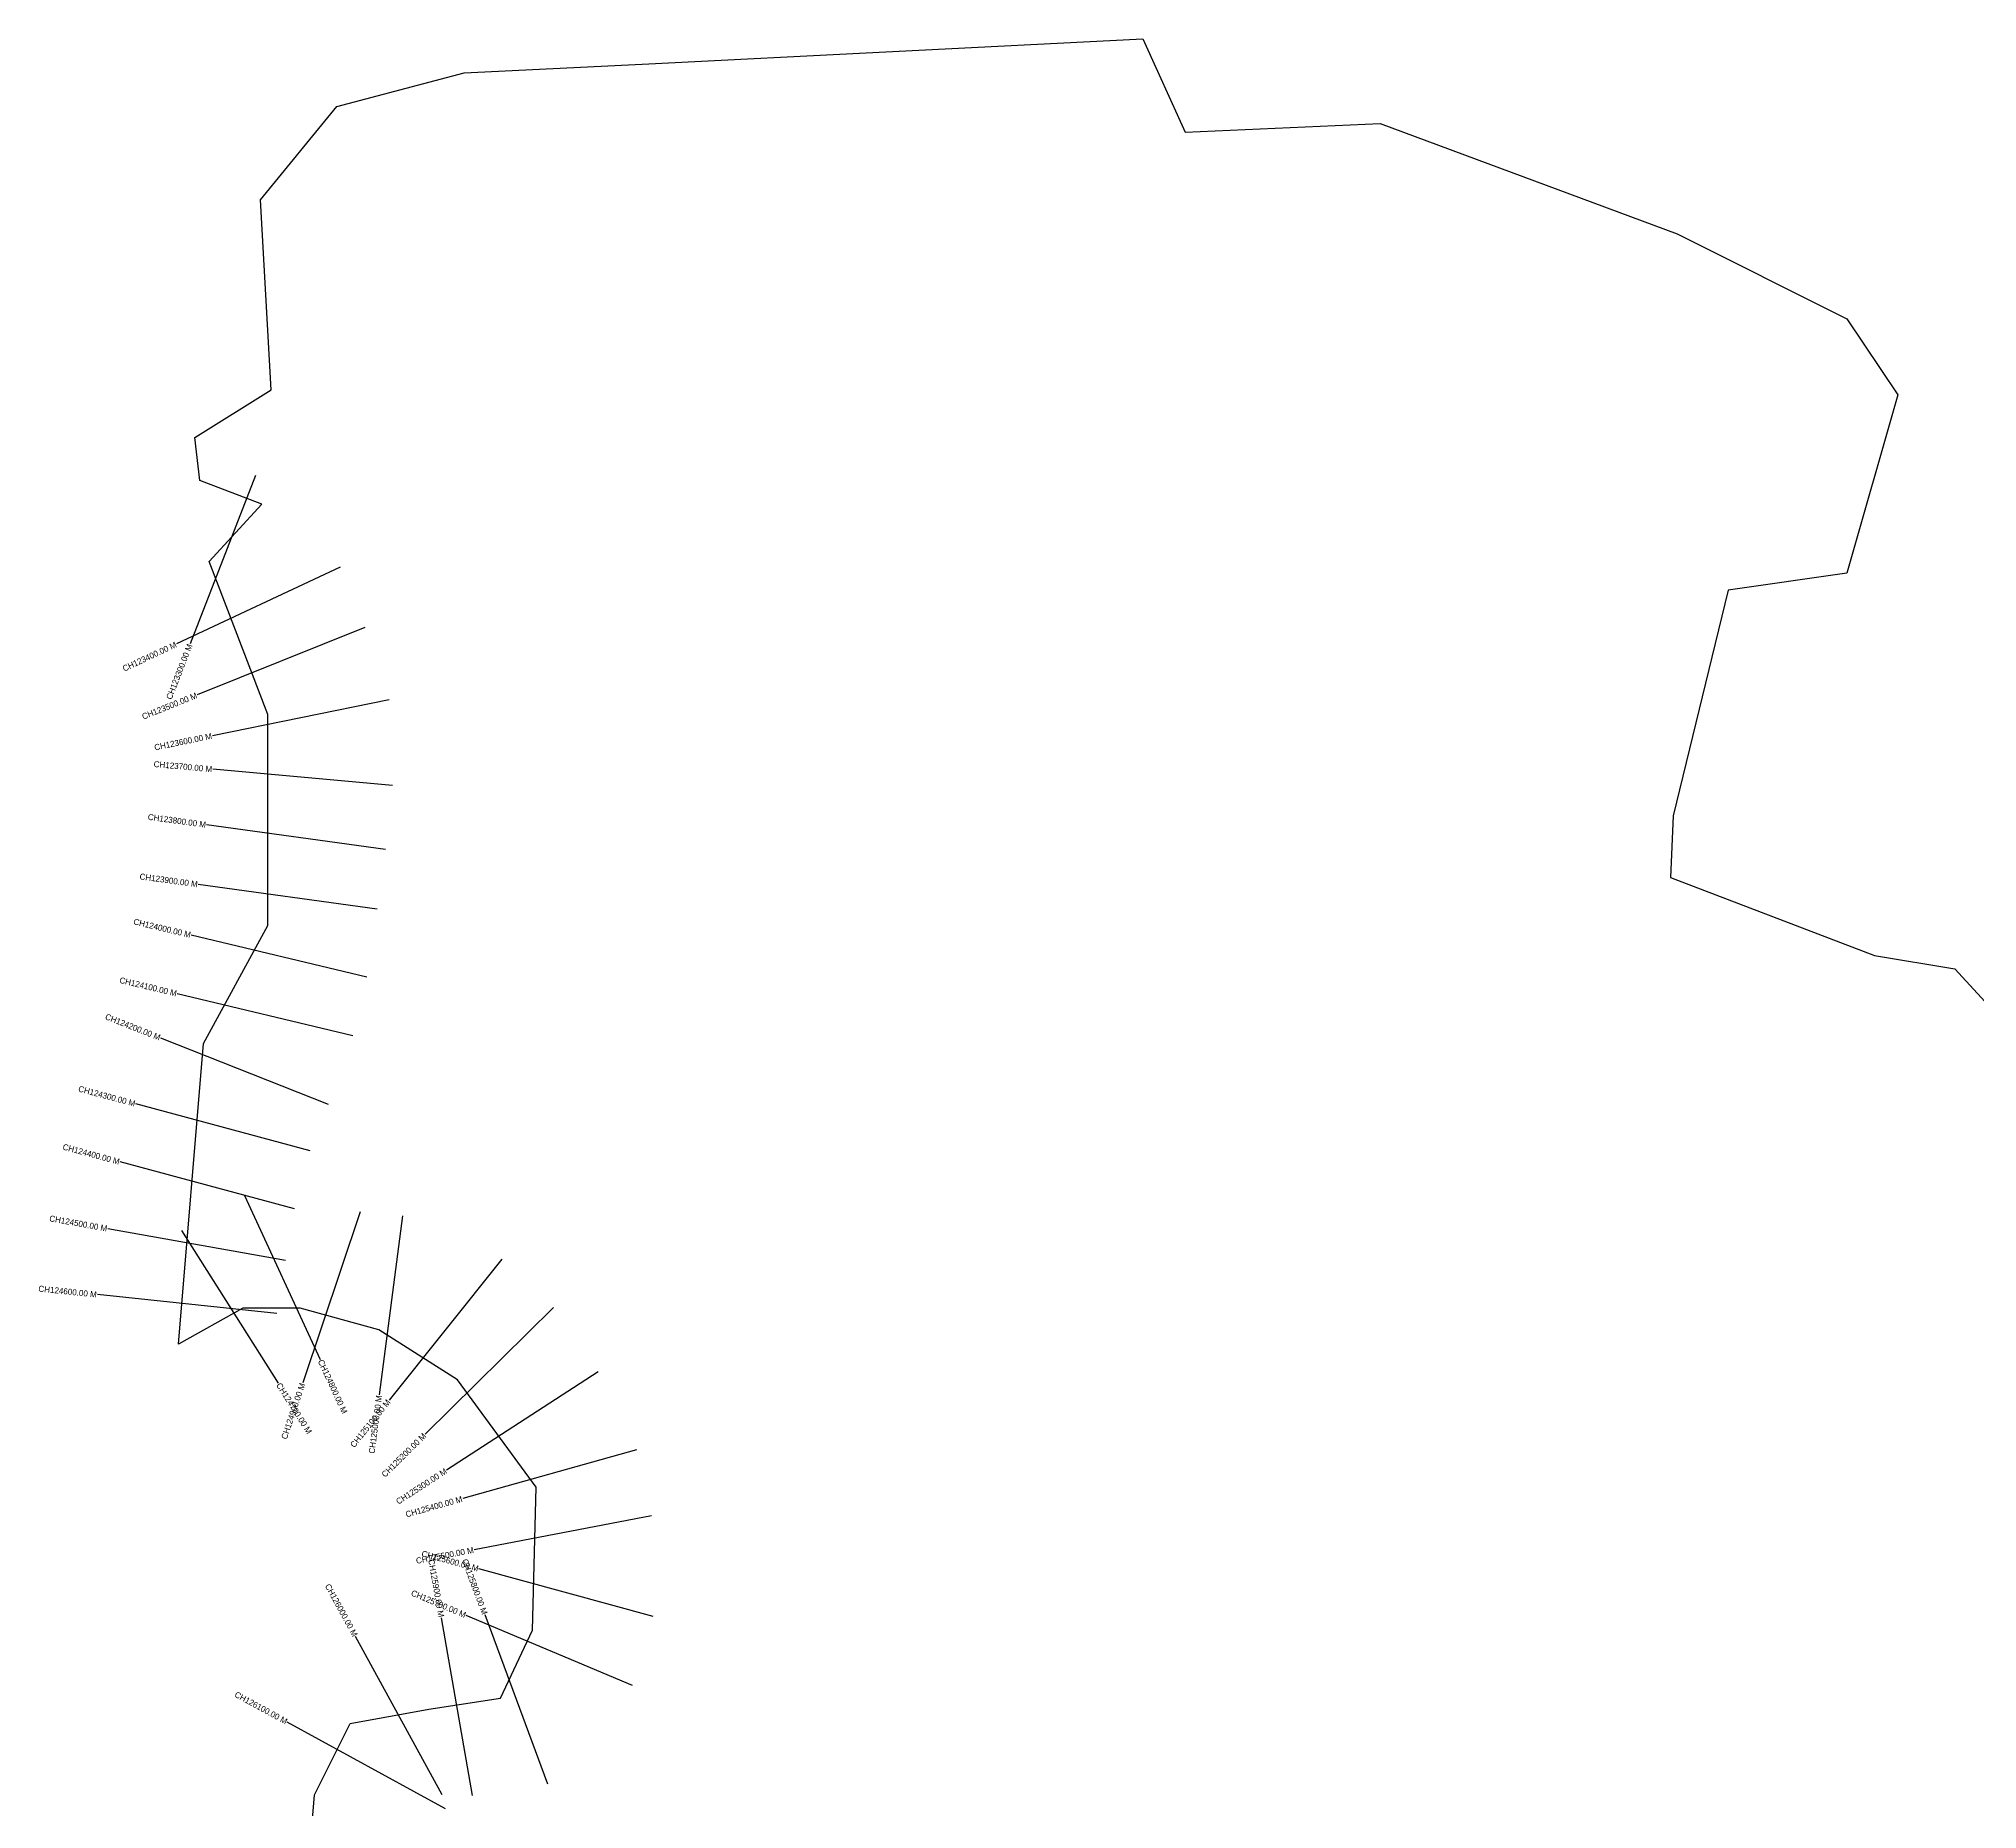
# Model space of a CAD drawing. Header units: metres. Extents: x 266353 to 279238, y 2116409 to 2127268.
# Drawn here: x 266353 to 269574, y 2124325 to 2127268 of the extents above; entities that cross this region are included whole.
import ezdxf
from ezdxf.enums import TextEntityAlignment as Align

# ---------------------------------------------------------------- set-up
doc = ezdxf.new("R2010")
doc.units = ezdxf.units.M
for name, color, linetype in [('CS', 134, 'Continuous'), ('CSMark', 6, 'Continuous'), ('village', 3, 'Continuous')]:
    doc.layers.add(name, color=color, linetype=linetype)

msp = doc.modelspace()

# ---------------------------------------------------------------- linework, layer by layer
at = {"layer": 'CS'}
for p, q in [((266712.5, 2126541.9), (266604.1, 2126262.1)), ((266853.2, 2126389.5), (266581.6, 2126262)), ((266894.3, 2126289.1), (266615.9, 2126177.3)), ((266935.1, 2126168.9), (266641.1, 2126109.3)), ((266940.4, 2126026.7), (266641.6, 2126053.6)), ((266928.6, 2125920.3), (266631.4, 2125961.3)), ((266914.9, 2125821.2), (266617.7, 2125862.2)), ((266897.7, 2125707.8), (266606, 2125777.8)), ((266874.4, 2125610.6), (266582.6, 2125680.6)), ((266834.1, 2125496.5), (266555.2, 2125606.9)), ((266803.3, 2125419.5), (266513.7, 2125497.5)), ((266777.3, 2125322.9), (266487.7, 2125400.9)), ((266694.3, 2125345), (266820.2, 2125072.7)), ((266886.8, 2125318.3), (266791.2, 2125033.9)), ((266957.2, 2125311.4), (266918.4, 2125013.9)), ((266762.4, 2125237), (266467.1, 2125290)), ((266589.9, 2125286.8), (266750.3, 2125033.4)), ((267122.2, 2125239.2), (266934.7, 2125005)), ((266748.3, 2125149.2), (266449.9, 2125180.4)), ((267208.2, 2125159.3), (266994.6, 2124948.6)), ((267282, 2125051.9), (267030.1, 2124888.9)), ((267345.9, 2124922.5), (267057, 2124841.5)), ((267370.8, 2124812.8), (267076.2, 2124756.4)), ((267373.4, 2124645.5), (267084, 2124724.6)), ((267073.6, 2124348), (267021.8, 2124643.5)), ((267339.4, 2124530.8), (267062.9, 2124647.2)), ((267198.3, 2124367), (267094.3, 2124648.4)), ((267022.8, 2124348.9), (266879.1, 2124612.3)), ((267028.7, 2124325.8), (266765.6, 2124469.8))]:
    msp.add_line(p, q, dxfattribs=at)
at = {"layer": 'village', "color": 3, "true_color": 0x00ff00}
msp.add_polyline3d([(266786.8, 2124061.1, 0), (266810.6, 2124348.9, 0), (266870, 2124467.9, 0), (267000.9, 2124491.6, 0), (267119.8, 2124509.5, 0), (267173.3, 2124622.5, 0), (267179.3, 2124860.4, 0), (267048.5, 2125038.8, 0), (266917.6, 2125122, 0), (266786.8, 2125157.7, 0), (266691.6, 2125157.7, 0), (266584.6, 2125098.2, 0), (266626.2, 2125597.8, 0), (266733.3, 2125794, 0), (266733.3, 2126144.9, 0), (266635.9, 2126399, 0), (266723.1, 2126494.2, 0), (266620, 2126533.8, 0), (266612.1, 2126605.2, 0), (266739, 2126684.5, 0), (266721.2, 2126999.9, 0), (266848, 2127154.9, 0), (267059.5, 2127211.3, 0), (267355.5, 2127225.4, 0), (268187.2, 2127267.7, 0), (268257.7, 2127112.7, 0), (268581.9, 2127126.8, 0), (269075.3, 2126943.5, 0), (269357.3, 2126802.5, 0), (269441.8, 2126675.7, 0), (269357.3, 2126379.6, 0), (269159.9, 2126351.4, 0), (269068.7, 2125976.3, 0), (269064.2, 2125873.7, 0), (269403.2, 2125744.3, 0), (269537, 2125722, 0), (269630.7, 2125619.4, 0)], dxfattribs=at)

# ---------------------------------------------------------------- texts
at = {"layer": 'CSMark'}
for s, rotation, p in [('CH123400.00 M', 25.1601, (266580.7, 2126261.6)), ('CH123300.00 M', 68.8294, (266603.7, 2126261.2)), ('CH123500.00 M', 21.8826, (266615, 2126176.9)), ('CH123600.00 M', 11.4539, (266640.1, 2126109.1)), ('CH123700.00 M', 354.8503, (266640.6, 2126053.7)), ('CH123800.00 M', 352.1399, (266630.4, 2125961.4)), ('CH123900.00 M', 352.1399, (266616.7, 2125862.4)), ('CH124000.00 M', 346.5024, (266605, 2125778.1)), ('CH124100.00 M', 346.5024, (266581.7, 2125680.8)), ('CH124200.00 M', 338.3982, (266554.2, 2125607.3)), ('CH124300.00 M', 344.9348, (266512.7, 2125497.7)), ('CH124400.00 M', 344.9348, (266486.7, 2125401.2)), ('CH124500.00 M', 349.8081, (266466.2, 2125290.2)), ('CH124600.00 M', 354.0438, (266448.9, 2125180.5)), ('CH124900.00 M', 71.4044, (266790.9, 2125033)), ('CH125100.00 M', 51.3078, (266934, 2125004.3)), ('CH125000.00 M', 82.5586, (266918.2, 2125012.9)), ('CH125200.00 M', 44.6181, (266993.9, 2124947.9)), ('CH125300.00 M', 32.9245, (267029.3, 2124888.3)), ('CH125400.00 M', 15.6706, (267056.1, 2124841.2)), ('CH125500.00 M', 10.8293, (267075.2, 2124756.2)), ('CH125600.00 M', 344.7044, (267083.1, 2124724.9)), ('CH125900.00 M', 279.9504, (267021.6, 2124644.5)), ('CH125800.00 M', 290.2825, (267094, 2124649.3)), ('CH126000.00 M', 298.6097, (266878.7, 2124613.2)), ('CH125700.00 M', 337.1776, (267061.9, 2124647.6)), ('CH126100.00 M', 331.3213, (266764.7, 2124470.3))]:
    msp.add_text(s, height=10, rotation=rotation, dxfattribs=at).set_placement(p, align=Align.MIDDLE_RIGHT)
for s, rotation, p in [('CH124800.00 M', 294.8159, (266820.6, 2125071.8)), ('CH124700.00 M', 302.336, (266750.9, 2125032.5))]:
    msp.add_text(s, height=10, rotation=rotation, dxfattribs=at).set_placement(p, align=Align.MIDDLE_LEFT)

doc.saveas('drawing.dxf')
